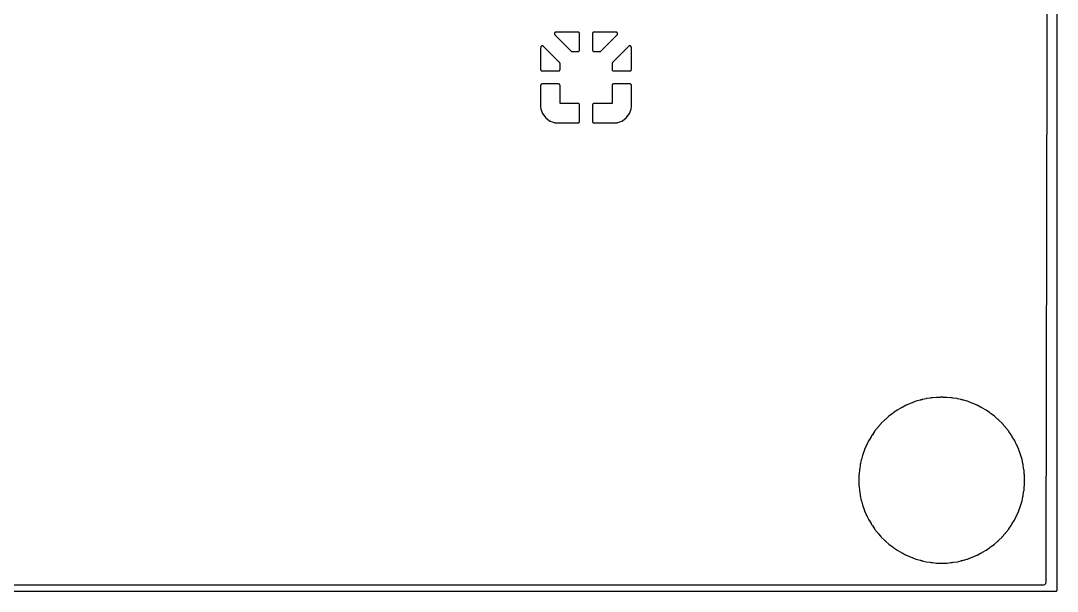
# Model space of a CAD drawing. Header units: metres. Extents: x -562 to 687, y -412 to 337.
# Drawn here: x 368.1 to 687.4, y -411.6 to -236 of the extents above; entities that cross this region are included whole.
import ezdxf

# ---------------------------------------------------------------- set-up
doc = ezdxf.new("R2010")
doc.units = ezdxf.units.M

msp = doc.modelspace()

# ---------------------------------------------------------------- linework, layer by layer
for points in [[(687.36, -411.14), (687.36, 336.06)], [(-560.13, 333.75), (-560.13, -408.85), (-560.06, -409.18), (-559.78, -409.5), (-559.32, -409.64), (683.17, -409.64), (683.51, -409.57), (683.83, -409.29), (683.97, -408.83), (683.98, -402.45), (685.36, 333.76), (685.29, 334.1), (685.01, 334.42), (684.55, 334.56), (-559.34, 334.56), (-559.68, 334.49), (-560, 334.21), (-560.13, 333.75)], [(532.93, -239.49), (532.93, -239.49), (532.92, -239.49), (532.91, -239.49), (532.9, -239.5), (532.88, -239.5), (532.87, -239.5), (532.86, -239.51), (532.85, -239.51), (532.84, -239.51), (532.83, -239.52), (532.81, -239.52), (532.8, -239.53), (532.79, -239.53), (532.78, -239.54), (532.77, -239.54), (532.76, -239.55), (532.75, -239.55), (532.74, -239.56), (532.73, -239.57), (532.72, -239.57), (532.71, -239.58), (532.7, -239.59), (532.69, -239.59), (532.68, -239.6), (532.67, -239.61), (532.66, -239.62), (532.65, -239.63), (532.64, -239.64), (532.63, -239.64), (532.63, -239.65), (532.62, -239.66), (532.61, -239.67), (532.6, -239.68), (532.59, -239.69), (532.59, -239.7), (532.58, -239.71), (532.57, -239.72), (532.57, -239.73), (532.56, -239.74), (532.56, -239.75), (532.55, -239.76), (532.54, -239.78), (532.54, -239.79), (532.53, -239.8), (532.53, -239.81), (532.53, -239.82), (532.52, -239.83), (532.52, -239.84), (532.52, -239.86), (532.51, -239.87), (532.51, -239.88), (532.51, -239.89), (532.5, -239.9), (532.5, -239.92), (532.5, -239.93), (532.5, -239.94), (532.5, -239.95), (532.5, -239.96), (532.5, -239.98), (532.5, -239.99), (532.5, -240), (532.5, -240.01), (532.5, -240.03), (532.5, -240.04), (532.5, -240.05), (532.5, -240.06), (532.51, -240.07), (532.51, -240.09), (532.51, -240.1), (532.51, -240.11), (532.52, -240.12), (532.52, -240.13), (532.52, -240.14), (532.53, -240.16), (532.53, -240.17), (532.54, -240.18), (532.54, -240.19), (532.55, -240.2), (532.55, -240.21), (532.56, -240.22), (532.56, -240.23), (532.57, -240.24), (532.58, -240.25), (532.58, -240.26), (532.59, -240.28), (532.6, -240.28), (532.6, -240.29), (532.61, -240.3), (532.62, -240.31), (532.63, -240.32), (532.64, -240.33), (532.64, -240.34), (537.62, -245.31), (537.63, -245.32), (537.64, -245.33), (537.64, -245.34), (537.65, -245.35), (537.66, -245.35), (537.67, -245.36), (537.68, -245.37), (537.69, -245.38), (537.7, -245.38), (537.71, -245.39), (537.72, -245.4), (537.74, -245.4), (537.75, -245.41), (537.76, -245.41), (537.77, -245.42), (537.78, -245.42), (537.79, -245.43), (537.8, -245.43), (537.81, -245.43), (537.83, -245.44), (537.84, -245.44), (537.85, -245.45), (537.86, -245.45), (537.87, -245.45), (537.89, -245.45), (537.9, -245.45), (537.91, -245.46), (537.92, -245.46), (537.93, -245.46), (537.95, -245.46), (537.96, -245.46), (537.97, -245.46), (539.73, -245.46), (539.74, -245.46), (539.75, -245.46), (539.76, -245.46), (539.78, -245.46), (539.79, -245.46), (539.8, -245.45), (539.81, -245.45), (539.82, -245.45), (539.84, -245.45), (539.85, -245.45), (539.86, -245.44), (539.87, -245.44), (539.88, -245.43), (539.89, -245.43), (539.91, -245.43), (539.92, -245.42), (539.93, -245.42), (539.94, -245.41), (539.95, -245.41), (539.96, -245.4), (539.97, -245.4), (539.98, -245.39), (539.99, -245.38), (540, -245.38), (540.01, -245.37), (540.02, -245.36), (540.03, -245.35), (540.04, -245.35), (540.05, -245.34), (540.06, -245.33), (540.07, -245.32), (540.08, -245.31), (540.09, -245.3), (540.1, -245.3), (540.1, -245.29), (540.11, -245.28), (540.12, -245.27), (540.13, -245.26), (540.13, -245.25), (540.14, -245.24), (540.15, -245.23), (540.15, -245.22), (540.16, -245.21), (540.17, -245.2), (540.17, -245.18), (540.18, -245.17), (540.18, -245.16), (540.19, -245.15), (540.19, -245.14), (540.2, -245.13), (540.2, -245.12), (540.2, -245.11), (540.21, -245.09), (540.21, -245.08), (540.21, -245.07), (540.22, -245.06), (540.22, -245.05), (540.22, -245.03), (540.22, -245.02), (540.22, -245.01), (540.22, -245), (540.23, -244.98), (540.23, -244.97), (540.23, -244.96), (540.23, -239.96), (540.23, -239.95), (540.23, -239.94), (540.22, -239.92), (540.22, -239.91), (540.22, -239.9), (540.22, -239.89), (540.22, -239.87), (540.22, -239.86), (540.21, -239.85), (540.21, -239.84), (540.21, -239.83), (540.2, -239.81), (540.2, -239.8), (540.2, -239.79), (540.19, -239.78), (540.19, -239.77), (540.18, -239.76), (540.18, -239.75), (540.17, -239.74), (540.17, -239.72), (540.16, -239.71), (540.15, -239.7), (540.15, -239.69), (540.14, -239.68), (540.13, -239.67), (540.13, -239.66), (540.12, -239.65), (540.11, -239.64), (540.1, -239.63), (540.1, -239.62), (540.09, -239.62), (540.08, -239.61), (540.07, -239.6), (540.06, -239.59), (540.05, -239.58), (540.04, -239.57), (540.03, -239.57), (540.02, -239.56), (540.01, -239.55), (540, -239.54), (539.99, -239.54), (539.98, -239.53), (539.97, -239.52), (539.96, -239.52), (539.95, -239.51), (539.94, -239.51), (539.93, -239.5), (539.92, -239.5), (539.91, -239.49), (539.89, -239.49), (539.88, -239.49), (539.87, -239.48), (539.86, -239.48), (539.85, -239.47), (539.84, -239.47), (539.82, -239.47), (539.81, -239.47), (539.8, -239.47), (539.79, -239.46), (539.78, -239.46), (539.76, -239.46), (539.75, -239.46), (539.74, -239.46), (539.73, -239.46), (533.25, -239.46), (533.23, -239.46), (533.22, -239.46), (533.21, -239.46), (533.19, -239.46), (532.94, -239.49), (532.93, -239.49)], [(551.82, -240.33), (551.82, -240.33), (551.82, -240.32), (551.83, -240.31), (551.84, -240.3), (551.85, -240.29), (551.86, -240.28), (551.86, -240.28), (551.87, -240.26), (551.88, -240.25), (551.88, -240.24), (551.89, -240.23), (551.9, -240.22), (551.9, -240.21), (551.91, -240.2), (551.91, -240.19), (551.92, -240.18), (551.92, -240.17), (551.92, -240.16), (551.93, -240.14), (551.93, -240.13), (551.94, -240.12), (551.94, -240.11), (551.94, -240.1), (551.94, -240.09), (551.95, -240.07), (551.95, -240.06), (551.95, -240.05), (551.95, -240.04), (551.95, -240.03), (551.95, -240.01), (551.95, -240), (551.95, -239.99), (551.95, -239.98), (551.95, -239.96), (551.95, -239.95), (551.95, -239.94), (551.95, -239.93), (551.95, -239.92), (551.95, -239.9), (551.95, -239.89), (551.94, -239.88), (551.94, -239.87), (551.94, -239.86), (551.93, -239.84), (551.93, -239.83), (551.93, -239.82), (551.92, -239.81), (551.92, -239.8), (551.91, -239.79), (551.91, -239.78), (551.9, -239.76), (551.9, -239.75), (551.89, -239.74), (551.88, -239.73), (551.88, -239.72), (551.87, -239.71), (551.86, -239.7), (551.86, -239.69), (551.85, -239.68), (551.84, -239.67), (551.83, -239.66), (551.83, -239.65), (551.82, -239.64), (551.81, -239.64), (551.8, -239.63), (551.79, -239.62), (551.78, -239.61), (551.77, -239.6), (551.76, -239.59), (551.75, -239.59), (551.75, -239.58), (551.74, -239.57), (551.72, -239.57), (551.71, -239.56), (551.7, -239.55), (551.69, -239.55), (551.68, -239.54), (551.67, -239.54), (551.66, -239.53), (551.65, -239.53), (551.64, -239.52), (551.63, -239.52), (551.62, -239.51), (551.6, -239.51), (551.59, -239.51), (551.58, -239.5), (551.57, -239.5), (551.56, -239.5), (551.54, -239.49), (551.53, -239.49), (551.52, -239.49), (551.51, -239.49), (551.26, -239.46), (551.24, -239.46), (551.23, -239.46), (551.22, -239.46), (551.2, -239.46), (544.73, -239.46), (544.71, -239.46), (544.7, -239.46), (544.69, -239.46), (544.68, -239.46), (544.66, -239.46), (544.65, -239.47), (544.64, -239.47), (544.63, -239.47), (544.62, -239.47), (544.6, -239.47), (544.59, -239.48), (544.58, -239.48), (544.57, -239.49), (544.56, -239.49), (544.55, -239.49), (544.53, -239.5), (544.52, -239.5), (544.51, -239.51), (544.5, -239.51), (544.49, -239.52), (544.48, -239.52), (544.47, -239.53), (544.46, -239.54), (544.45, -239.54), (544.44, -239.55), (544.43, -239.56), (544.42, -239.57), (544.41, -239.57), (544.4, -239.58), (544.39, -239.59), (544.38, -239.6), (544.37, -239.61), (544.36, -239.62), (544.36, -239.62), (544.35, -239.63), (544.34, -239.64), (544.33, -239.65), (544.32, -239.66), (544.32, -239.67), (544.31, -239.68), (544.3, -239.69), (544.3, -239.7), (544.29, -239.71), (544.29, -239.72), (544.28, -239.74), (544.27, -239.75), (544.27, -239.76), (544.26, -239.77), (544.26, -239.78), (544.26, -239.79), (544.25, -239.8), (544.25, -239.81), (544.24, -239.83), (544.24, -239.84), (544.24, -239.85), (544.24, -239.86), (544.23, -239.87), (544.23, -239.89), (544.23, -239.9), (544.23, -239.91), (544.23, -239.92), (544.23, -239.94), (544.23, -239.95), (544.23, -239.96), (544.23, -244.96), (544.23, -244.97), (544.23, -244.98), (544.23, -245), (544.23, -245.01), (544.23, -245.02), (544.23, -245.03), (544.23, -245.05), (544.24, -245.06), (544.24, -245.07), (544.24, -245.08), (544.24, -245.09), (544.25, -245.11), (544.25, -245.12), (544.26, -245.13), (544.26, -245.14), (544.26, -245.15), (544.27, -245.16), (544.27, -245.17), (544.28, -245.18), (544.29, -245.2), (544.29, -245.21), (544.3, -245.22), (544.3, -245.23), (544.31, -245.24), (544.32, -245.25), (544.32, -245.26), (544.33, -245.27), (544.34, -245.28), (544.35, -245.29), (544.36, -245.3), (544.36, -245.3), (544.37, -245.31), (544.38, -245.32), (544.39, -245.33), (544.4, -245.34), (544.41, -245.35), (544.42, -245.35), (544.43, -245.36), (544.44, -245.37), (544.45, -245.38), (544.46, -245.38), (544.47, -245.39), (544.48, -245.4), (544.49, -245.4), (544.5, -245.41), (544.51, -245.41), (544.52, -245.42), (544.53, -245.42), (544.55, -245.43), (544.56, -245.43), (544.57, -245.43), (544.58, -245.44), (544.59, -245.44), (544.6, -245.45), (544.62, -245.45), (544.63, -245.45), (544.64, -245.45), (544.65, -245.45), (544.66, -245.46), (544.68, -245.46), (544.69, -245.46), (544.7, -245.46), (544.71, -245.46), (544.73, -245.46), (546.48, -245.46), (546.49, -245.46), (546.51, -245.46), (546.52, -245.46), (546.53, -245.46), (546.54, -245.46), (546.55, -245.45), (546.57, -245.45), (546.58, -245.45), (546.59, -245.45), (546.6, -245.45), (546.61, -245.44), (546.63, -245.44), (546.64, -245.43), (546.65, -245.43), (546.66, -245.43), (546.67, -245.42), (546.68, -245.42), (546.7, -245.41), (546.71, -245.41), (546.72, -245.4), (546.73, -245.4), (546.74, -245.39), (546.75, -245.38), (546.76, -245.38), (546.77, -245.37), (546.78, -245.36), (546.79, -245.35), (546.8, -245.35), (546.81, -245.34), (546.82, -245.33), (546.83, -245.32), (546.83, -245.31), (551.81, -240.34), (551.82, -240.33)], [(533.74, -251.46), (533.74, -251.46), (533.75, -251.46), (533.76, -251.46), (533.78, -251.46), (533.79, -251.46), (533.8, -251.45), (533.81, -251.45), (533.82, -251.45), (533.84, -251.45), (533.85, -251.45), (533.86, -251.44), (533.87, -251.44), (533.88, -251.43), (533.89, -251.43), (533.91, -251.43), (533.92, -251.42), (533.93, -251.42), (533.94, -251.41), (533.95, -251.41), (533.96, -251.4), (533.97, -251.4), (533.98, -251.39), (533.99, -251.38), (534, -251.38), (534.01, -251.37), (534.02, -251.36), (534.03, -251.35), (534.04, -251.35), (534.05, -251.34), (534.06, -251.33), (534.07, -251.32), (534.08, -251.31), (534.09, -251.3), (534.1, -251.3), (534.1, -251.29), (534.11, -251.28), (534.12, -251.27), (534.13, -251.26), (534.13, -251.25), (534.14, -251.24), (534.15, -251.23), (534.15, -251.22), (534.16, -251.21), (534.17, -251.2), (534.17, -251.18), (534.18, -251.17), (534.18, -251.16), (534.19, -251.15), (534.19, -251.14), (534.2, -251.13), (534.2, -251.12), (534.2, -251.11), (534.21, -251.09), (534.21, -251.08), (534.21, -251.07), (534.22, -251.06), (534.22, -251.05), (534.22, -251.03), (534.22, -251.02), (534.22, -251.01), (534.22, -251), (534.23, -250.98), (534.23, -250.97), (534.23, -250.96), (534.23, -249.2), (534.23, -249.19), (534.23, -249.18), (534.22, -249.17), (534.22, -249.16), (534.22, -249.14), (534.22, -249.13), (534.22, -249.12), (534.22, -249.11), (534.21, -249.1), (534.21, -249.08), (534.21, -249.07), (534.2, -249.06), (534.2, -249.05), (534.2, -249.04), (534.19, -249.02), (534.19, -249.01), (534.18, -249), (534.18, -248.99), (534.17, -248.98), (534.17, -248.97), (534.16, -248.96), (534.15, -248.95), (534.15, -248.94), (534.14, -248.93), (534.13, -248.92), (534.13, -248.91), (534.12, -248.9), (534.11, -248.89), (534.1, -248.88), (534.1, -248.87), (534.09, -248.86), (534.08, -248.85), (529.11, -243.88), (529.1, -243.87), (529.09, -243.86), (529.08, -243.85), (529.07, -243.85), (529.06, -243.84), (529.05, -243.83), (529.04, -243.82), (529.03, -243.82), (529.02, -243.81), (529.01, -243.8), (529, -243.8), (528.99, -243.79), (528.98, -243.79), (528.97, -243.78), (528.96, -243.77), (528.94, -243.77), (528.93, -243.77), (528.92, -243.76), (528.91, -243.76), (528.9, -243.75), (528.89, -243.75), (528.88, -243.75), (528.86, -243.74), (528.85, -243.74), (528.84, -243.74), (528.83, -243.74), (528.82, -243.74), (528.8, -243.73), (528.79, -243.73), (528.78, -243.73), (528.77, -243.73), (528.75, -243.73), (528.74, -243.73), (528.73, -243.73), (528.72, -243.73), (528.71, -243.73), (528.69, -243.74), (528.68, -243.74), (528.67, -243.74), (528.66, -243.74), (528.65, -243.74), (528.63, -243.75), (528.62, -243.75), (528.61, -243.75), (528.6, -243.76), (528.59, -243.76), (528.58, -243.76), (528.56, -243.77), (528.55, -243.77), (528.54, -243.78), (528.53, -243.78), (528.52, -243.79), (528.51, -243.8), (528.5, -243.8), (528.49, -243.81), (528.48, -243.81), (528.47, -243.82), (528.46, -243.83), (528.45, -243.84), (528.44, -243.84), (528.43, -243.85), (528.42, -243.86), (528.41, -243.87), (528.4, -243.88), (528.39, -243.88), (528.38, -243.89), (528.38, -243.9), (528.37, -243.91), (528.36, -243.92), (528.35, -243.93), (528.35, -243.94), (528.34, -243.95), (528.33, -243.96), (528.33, -243.97), (528.32, -243.98), (528.31, -243.99), (528.31, -244), (528.3, -244.01), (528.3, -244.03), (528.29, -244.04), (528.29, -244.05), (528.28, -244.06), (528.28, -244.07), (528.28, -244.08), (528.27, -244.09), (528.27, -244.11), (528.27, -244.12), (528.26, -244.13), (528.26, -244.14), (528.26, -244.15), (528.26, -244.17), (528.26, -244.18), (528.23, -244.43), (528.23, -244.44), (528.23, -244.45), (528.23, -244.47), (528.23, -244.48), (528.23, -250.96), (528.23, -250.97), (528.23, -250.98), (528.23, -251), (528.23, -251.01), (528.23, -251.02), (528.23, -251.03), (528.23, -251.05), (528.24, -251.06), (528.24, -251.07), (528.24, -251.08), (528.24, -251.09), (528.25, -251.11), (528.25, -251.12), (528.26, -251.13), (528.26, -251.14), (528.26, -251.15), (528.27, -251.16), (528.27, -251.17), (528.28, -251.18), (528.29, -251.2), (528.29, -251.21), (528.3, -251.22), (528.3, -251.23), (528.31, -251.24), (528.32, -251.25), (528.32, -251.26), (528.33, -251.27), (528.34, -251.28), (528.35, -251.29), (528.36, -251.3), (528.36, -251.3), (528.37, -251.31), (528.38, -251.32), (528.39, -251.33), (528.4, -251.34), (528.41, -251.35), (528.42, -251.35), (528.43, -251.36), (528.44, -251.37), (528.45, -251.38), (528.46, -251.38), (528.47, -251.39), (528.48, -251.4), (528.49, -251.4), (528.5, -251.41), (528.51, -251.41), (528.52, -251.42), (528.53, -251.42), (528.55, -251.43), (528.56, -251.43), (528.57, -251.43), (528.58, -251.44), (528.59, -251.44), (528.6, -251.45), (528.62, -251.45), (528.63, -251.45), (528.64, -251.45), (528.65, -251.45), (528.66, -251.46), (528.68, -251.46), (528.69, -251.46), (528.7, -251.46), (528.71, -251.46), (528.73, -251.46), (533.73, -251.46), (533.74, -251.46)], [(550.36, -248.86), (550.36, -248.86), (550.36, -248.87), (550.35, -248.88), (550.34, -248.89), (550.33, -248.9), (550.32, -248.91), (550.32, -248.92), (550.31, -248.93), (550.3, -248.94), (550.3, -248.95), (550.29, -248.96), (550.29, -248.97), (550.28, -248.98), (550.27, -248.99), (550.27, -249), (550.26, -249.01), (550.26, -249.02), (550.26, -249.04), (550.25, -249.05), (550.25, -249.06), (550.24, -249.07), (550.24, -249.08), (550.24, -249.1), (550.24, -249.11), (550.23, -249.12), (550.23, -249.13), (550.23, -249.14), (550.23, -249.16), (550.23, -249.17), (550.23, -249.18), (550.23, -249.19), (550.23, -249.2), (550.23, -250.96), (550.23, -250.97), (550.23, -250.98), (550.23, -251), (550.23, -251.01), (550.23, -251.02), (550.23, -251.03), (550.23, -251.05), (550.24, -251.06), (550.24, -251.07), (550.24, -251.08), (550.24, -251.09), (550.25, -251.11), (550.25, -251.12), (550.26, -251.13), (550.26, -251.14), (550.26, -251.15), (550.27, -251.16), (550.27, -251.17), (550.28, -251.18), (550.29, -251.2), (550.29, -251.21), (550.3, -251.22), (550.3, -251.23), (550.31, -251.24), (550.32, -251.25), (550.32, -251.26), (550.33, -251.27), (550.34, -251.28), (550.35, -251.29), (550.36, -251.3), (550.36, -251.3), (550.37, -251.31), (550.38, -251.32), (550.39, -251.33), (550.4, -251.34), (550.41, -251.35), (550.42, -251.35), (550.43, -251.36), (550.44, -251.37), (550.45, -251.38), (550.46, -251.38), (550.47, -251.39), (550.48, -251.4), (550.49, -251.4), (550.5, -251.41), (550.51, -251.41), (550.52, -251.42), (550.53, -251.42), (550.55, -251.43), (550.56, -251.43), (550.57, -251.43), (550.58, -251.44), (550.59, -251.44), (550.6, -251.45), (550.62, -251.45), (550.63, -251.45), (550.64, -251.45), (550.65, -251.45), (550.66, -251.46), (550.68, -251.46), (550.69, -251.46), (550.7, -251.46), (550.71, -251.46), (550.73, -251.46), (555.73, -251.46), (555.74, -251.46), (555.75, -251.46), (555.76, -251.46), (555.78, -251.46), (555.79, -251.46), (555.8, -251.45), (555.81, -251.45), (555.82, -251.45), (555.84, -251.45), (555.85, -251.45), (555.86, -251.44), (555.87, -251.44), (555.88, -251.43), (555.89, -251.43), (555.91, -251.43), (555.92, -251.42), (555.93, -251.42), (555.94, -251.41), (555.95, -251.41), (555.96, -251.4), (555.97, -251.4), (555.98, -251.39), (555.99, -251.38), (556, -251.38), (556.01, -251.37), (556.02, -251.36), (556.03, -251.35), (556.04, -251.35), (556.05, -251.34), (556.06, -251.33), (556.07, -251.32), (556.08, -251.31), (556.09, -251.3), (556.1, -251.3), (556.1, -251.29), (556.11, -251.28), (556.12, -251.27), (556.13, -251.26), (556.13, -251.25), (556.14, -251.24), (556.15, -251.23), (556.15, -251.22), (556.16, -251.21), (556.17, -251.2), (556.17, -251.18), (556.18, -251.17), (556.18, -251.16), (556.19, -251.15), (556.19, -251.14), (556.2, -251.13), (556.2, -251.12), (556.2, -251.11), (556.21, -251.09), (556.21, -251.08), (556.21, -251.07), (556.22, -251.06), (556.22, -251.05), (556.22, -251.03), (556.22, -251.02), (556.22, -251.01), (556.22, -251), (556.23, -250.98), (556.23, -250.97), (556.23, -250.96), (556.23, -244.48), (556.23, -244.47), (556.23, -244.47), (556.23, -244.46), (556.23, -244.45), (556.23, -244.45), (556.22, -244.45), (556.22, -244.44), (556.22, -244.43), (556.22, -244.43), (556.2, -244.18), (556.19, -244.17), (556.19, -244.15), (556.19, -244.14), (556.19, -244.13), (556.19, -244.12), (556.18, -244.11), (556.18, -244.09), (556.18, -244.08), (556.17, -244.07), (556.17, -244.06), (556.16, -244.05), (556.16, -244.04), (556.15, -244.03), (556.15, -244.01), (556.14, -244), (556.14, -243.99), (556.13, -243.98), (556.13, -243.97), (556.12, -243.96), (556.11, -243.95), (556.11, -243.94), (556.1, -243.93), (556.09, -243.92), (556.08, -243.91), (556.08, -243.9), (556.07, -243.89), (556.06, -243.88), (556.05, -243.88), (556.04, -243.87), (556.03, -243.86), (556.02, -243.85), (556.01, -243.84), (556, -243.84), (555.99, -243.83), (555.98, -243.82), (555.97, -243.81), (555.96, -243.81), (555.95, -243.8), (555.94, -243.8), (555.93, -243.79), (555.92, -243.78), (555.91, -243.78), (555.9, -243.77), (555.89, -243.77), (555.88, -243.76), (555.87, -243.76), (555.85, -243.76), (555.84, -243.75), (555.83, -243.75), (555.82, -243.75), (555.81, -243.74), (555.79, -243.74), (555.78, -243.74), (555.77, -243.74), (555.76, -243.74), (555.75, -243.73), (555.73, -243.73), (555.72, -243.73), (555.71, -243.73), (555.7, -243.73), (555.69, -243.73), (555.67, -243.73), (555.66, -243.73), (555.65, -243.73), (555.64, -243.74), (555.62, -243.74), (555.61, -243.74), (555.6, -243.74), (555.59, -243.74), (555.58, -243.75), (555.56, -243.75), (555.55, -243.75), (555.54, -243.76), (555.53, -243.76), (555.52, -243.77), (555.51, -243.77), (555.5, -243.77), (555.48, -243.78), (555.47, -243.79), (555.46, -243.79), (555.45, -243.8), (555.44, -243.8), (555.43, -243.81), (555.42, -243.82), (555.41, -243.82), (555.4, -243.83), (555.39, -243.84), (555.38, -243.85), (555.37, -243.85), (555.36, -243.86), (555.35, -243.87), (555.35, -243.88), (550.37, -248.85), (550.36, -248.86)], [(534.23, -255.95), (534.23, -255.95), (534.23, -255.94), (534.22, -255.92), (534.22, -255.91), (534.22, -255.9), (534.22, -255.89), (534.22, -255.87), (534.22, -255.86), (534.21, -255.85), (534.21, -255.84), (534.21, -255.83), (534.2, -255.81), (534.2, -255.8), (534.2, -255.79), (534.19, -255.78), (534.19, -255.77), (534.18, -255.76), (534.18, -255.75), (534.17, -255.74), (534.17, -255.72), (534.16, -255.71), (534.15, -255.7), (534.15, -255.69), (534.14, -255.68), (534.13, -255.67), (534.13, -255.66), (534.12, -255.65), (534.11, -255.64), (534.1, -255.63), (534.1, -255.62), (534.09, -255.62), (534.08, -255.61), (534.07, -255.6), (534.06, -255.59), (534.05, -255.58), (534.04, -255.57), (534.03, -255.57), (534.02, -255.56), (534.01, -255.55), (534, -255.54), (533.99, -255.54), (533.98, -255.53), (533.97, -255.52), (533.96, -255.52), (533.95, -255.51), (533.94, -255.51), (533.93, -255.5), (533.92, -255.5), (533.91, -255.49), (533.89, -255.49), (533.88, -255.49), (533.87, -255.48), (533.86, -255.48), (533.85, -255.47), (533.84, -255.47), (533.82, -255.47), (533.81, -255.47), (533.8, -255.47), (533.79, -255.46), (533.78, -255.46), (533.76, -255.46), (533.75, -255.46), (533.74, -255.46), (533.73, -255.46), (528.73, -255.46), (528.71, -255.46), (528.7, -255.46), (528.69, -255.46), (528.68, -255.46), (528.66, -255.46), (528.65, -255.47), (528.64, -255.47), (528.63, -255.47), (528.62, -255.47), (528.6, -255.47), (528.59, -255.48), (528.58, -255.48), (528.57, -255.49), (528.56, -255.49), (528.55, -255.49), (528.53, -255.5), (528.52, -255.5), (528.51, -255.51), (528.5, -255.51), (528.49, -255.52), (528.48, -255.52), (528.47, -255.53), (528.46, -255.54), (528.45, -255.54), (528.44, -255.55), (528.43, -255.56), (528.42, -255.57), (528.41, -255.57), (528.4, -255.58), (528.39, -255.59), (528.38, -255.6), (528.37, -255.61), (528.36, -255.62), (528.36, -255.62), (528.35, -255.63), (528.34, -255.64), (528.33, -255.65), (528.32, -255.66), (528.32, -255.67), (528.31, -255.68), (528.3, -255.69), (528.3, -255.7), (528.29, -255.71), (528.29, -255.72), (528.28, -255.74), (528.27, -255.75), (528.27, -255.76), (528.26, -255.77), (528.26, -255.78), (528.26, -255.79), (528.25, -255.8), (528.25, -255.81), (528.24, -255.83), (528.24, -255.84), (528.24, -255.85), (528.24, -255.86), (528.23, -255.87), (528.23, -255.89), (528.23, -255.9), (528.23, -255.91), (528.23, -255.92), (528.23, -255.94), (528.23, -255.95), (528.23, -255.96), (528.23, -262.44), (528.23, -262.45), (528.23, -262.47), (528.23, -262.48), (528.23, -262.49), (528.29, -263.09), (528.29, -263.1), (528.3, -263.11), (528.3, -263.12), (528.3, -263.13), (528.3, -263.14), (528.3, -263.15), (528.31, -263.16), (528.31, -263.17), (528.31, -263.17), (528.31, -263.18), (528.32, -263.19), (528.32, -263.2), (528.32, -263.21), (528.82, -264.56), (528.83, -264.57), (528.83, -264.57), (528.84, -264.58), (528.84, -264.59), (528.84, -264.6), (528.85, -264.61), (528.85, -264.62), (528.86, -264.63), (528.86, -264.63), (528.87, -264.64), (528.87, -264.66), (528.88, -264.67), (528.89, -264.68), (529.75, -265.83), (529.76, -265.85), (529.78, -265.86), (529.79, -265.87), (529.8, -265.89), (529.8, -265.89), (529.81, -265.9), (529.83, -265.91), (529.84, -265.92), (529.85, -265.93), (531.01, -266.79), (531.02, -266.8), (531.03, -266.81), (531.04, -266.82), (531.06, -266.83), (531.06, -266.83), (531.07, -266.83), (531.07, -266.84), (531.08, -266.84), (531.09, -266.85), (531.1, -266.85), (531.11, -266.85), (531.12, -266.86), (531.13, -266.86), (532.48, -267.36), (532.49, -267.37), (532.5, -267.37), (532.51, -267.37), (532.51, -267.38), (532.51, -267.38), (532.53, -267.38), (532.54, -267.38), (532.55, -267.38), (532.56, -267.39), (532.57, -267.39), (532.58, -267.39), (532.59, -267.39), (532.6, -267.39), (533.19, -267.46), (533.2, -267.46), (533.21, -267.46), (533.21, -267.46), (533.22, -267.46), (533.22, -267.46), (533.23, -267.46), (533.23, -267.46), (533.24, -267.46), (533.25, -267.46), (539.73, -267.46), (539.74, -267.46), (539.75, -267.46), (539.76, -267.46), (539.78, -267.46), (539.79, -267.46), (539.8, -267.45), (539.81, -267.45), (539.82, -267.45), (539.84, -267.45), (539.85, -267.45), (539.86, -267.44), (539.87, -267.44), (539.88, -267.43), (539.89, -267.43), (539.91, -267.43), (539.92, -267.42), (539.93, -267.42), (539.94, -267.41), (539.95, -267.41), (539.96, -267.4), (539.97, -267.4), (539.98, -267.39), (539.99, -267.38), (540, -267.38), (540.01, -267.37), (540.02, -267.36), (540.03, -267.35), (540.04, -267.35), (540.05, -267.34), (540.06, -267.33), (540.07, -267.32), (540.08, -267.31), (540.09, -267.3), (540.1, -267.3), (540.1, -267.29), (540.11, -267.28), (540.12, -267.27), (540.13, -267.26), (540.13, -267.25), (540.14, -267.24), (540.15, -267.23), (540.15, -267.22), (540.16, -267.21), (540.17, -267.2), (540.17, -267.18), (540.18, -267.17), (540.18, -267.16), (540.19, -267.15), (540.19, -267.14), (540.2, -267.13), (540.2, -267.12), (540.2, -267.11), (540.21, -267.09), (540.21, -267.08), (540.21, -267.07), (540.22, -267.06), (540.22, -267.05), (540.22, -267.03), (540.22, -267.02), (540.22, -267.01), (540.22, -267), (540.23, -266.98), (540.23, -266.97), (540.23, -266.96), (540.23, -261.96), (540.23, -261.95), (540.23, -261.94), (540.22, -261.92), (540.22, -261.91), (540.22, -261.9), (540.22, -261.89), (540.22, -261.87), (540.22, -261.86), (540.21, -261.85), (540.21, -261.84), (540.21, -261.83), (540.2, -261.81), (540.2, -261.8), (540.2, -261.79), (540.19, -261.78), (540.19, -261.77), (540.18, -261.76), (540.18, -261.75), (540.17, -261.74), (540.17, -261.72), (540.16, -261.71), (540.15, -261.7), (540.15, -261.69), (540.14, -261.68), (540.13, -261.67), (540.13, -261.66), (540.12, -261.65), (540.11, -261.64), (540.1, -261.63), (540.1, -261.62), (540.09, -261.62), (540.08, -261.61), (540.07, -261.6), (540.06, -261.59), (540.05, -261.58), (540.04, -261.57), (540.03, -261.57), (540.02, -261.56), (540.01, -261.55), (540, -261.54), (539.99, -261.54), (539.98, -261.53), (539.97, -261.52), (539.96, -261.52), (539.95, -261.51), (539.94, -261.51), (539.93, -261.5), (539.92, -261.5), (539.91, -261.49), (539.89, -261.49), (539.88, -261.49), (539.87, -261.48), (539.86, -261.48), (539.85, -261.47), (539.84, -261.47), (539.82, -261.47), (539.81, -261.47), (539.8, -261.47), (539.79, -261.46), (539.78, -261.46), (539.76, -261.46), (539.75, -261.46), (539.74, -261.46), (539.73, -261.46), (534.23, -261.46), (534.23, -255.96), (534.23, -255.95)], [(544.71, -261.46), (544.71, -261.46), (544.7, -261.46), (544.69, -261.46), (544.68, -261.46), (544.66, -261.46), (544.65, -261.47), (544.64, -261.47), (544.63, -261.47), (544.62, -261.47), (544.6, -261.47), (544.59, -261.48), (544.58, -261.48), (544.57, -261.49), (544.56, -261.49), (544.55, -261.49), (544.53, -261.5), (544.52, -261.5), (544.51, -261.51), (544.5, -261.51), (544.49, -261.52), (544.48, -261.52), (544.47, -261.53), (544.46, -261.54), (544.45, -261.54), (544.44, -261.55), (544.43, -261.56), (544.42, -261.57), (544.41, -261.57), (544.4, -261.58), (544.39, -261.59), (544.38, -261.6), (544.37, -261.61), (544.36, -261.62), (544.36, -261.62), (544.35, -261.63), (544.34, -261.64), (544.33, -261.65), (544.32, -261.66), (544.32, -261.67), (544.31, -261.68), (544.3, -261.69), (544.3, -261.7), (544.29, -261.71), (544.29, -261.72), (544.28, -261.74), (544.27, -261.75), (544.27, -261.76), (544.26, -261.77), (544.26, -261.78), (544.26, -261.79), (544.25, -261.8), (544.25, -261.81), (544.24, -261.83), (544.24, -261.84), (544.24, -261.85), (544.24, -261.86), (544.23, -261.87), (544.23, -261.89), (544.23, -261.9), (544.23, -261.91), (544.23, -261.92), (544.23, -261.94), (544.23, -261.95), (544.23, -261.96), (544.23, -266.96), (544.23, -266.97), (544.23, -266.98), (544.23, -267), (544.23, -267.01), (544.23, -267.02), (544.23, -267.03), (544.23, -267.05), (544.24, -267.06), (544.24, -267.07), (544.24, -267.08), (544.24, -267.09), (544.25, -267.11), (544.25, -267.12), (544.26, -267.13), (544.26, -267.14), (544.26, -267.15), (544.27, -267.16), (544.27, -267.17), (544.28, -267.18), (544.29, -267.2), (544.29, -267.21), (544.3, -267.22), (544.3, -267.23), (544.31, -267.24), (544.32, -267.25), (544.32, -267.26), (544.33, -267.27), (544.34, -267.28), (544.35, -267.29), (544.36, -267.3), (544.36, -267.3), (544.37, -267.31), (544.38, -267.32), (544.39, -267.33), (544.4, -267.34), (544.41, -267.35), (544.42, -267.35), (544.43, -267.36), (544.44, -267.37), (544.45, -267.38), (544.46, -267.38), (544.47, -267.39), (544.48, -267.4), (544.49, -267.4), (544.5, -267.41), (544.51, -267.41), (544.52, -267.42), (544.53, -267.42), (544.55, -267.43), (544.56, -267.43), (544.57, -267.43), (544.58, -267.44), (544.59, -267.44), (544.6, -267.45), (544.62, -267.45), (544.63, -267.45), (544.64, -267.45), (544.65, -267.45), (544.66, -267.46), (544.68, -267.46), (544.69, -267.46), (544.7, -267.46), (544.71, -267.46), (544.73, -267.46), (551.2, -267.46), (551.21, -267.46), (551.22, -267.46), (551.23, -267.46), (551.24, -267.46), (551.24, -267.46), (551.24, -267.46), (551.25, -267.46), (551.25, -267.46), (551.26, -267.46), (551.85, -267.39), (551.86, -267.39), (551.87, -267.39), (551.89, -267.39), (551.9, -267.39), (551.91, -267.38), (551.92, -267.38), (551.93, -267.38), (551.94, -267.38), (551.94, -267.38), (551.95, -267.37), (551.96, -267.37), (551.97, -267.37), (551.97, -267.36), (553.32, -266.86), (553.33, -266.86), (553.34, -266.85), (553.35, -266.85), (553.36, -266.85), (553.37, -266.84), (553.38, -266.84), (553.39, -266.83), (553.39, -266.83), (553.39, -266.83), (553.41, -266.82), (553.42, -266.81), (553.43, -266.8), (553.45, -266.79), (554.6, -265.93), (554.61, -265.92), (554.63, -265.91), (554.64, -265.9), (554.65, -265.89), (554.65, -265.89), (554.66, -265.87), (554.68, -265.86), (554.69, -265.85), (554.7, -265.83), (555.56, -264.68), (555.57, -264.67), (555.58, -264.66), (555.59, -264.64), (555.59, -264.63), (555.59, -264.63), (555.6, -264.62), (555.6, -264.61), (555.61, -264.6), (555.61, -264.59), (555.62, -264.58), (555.62, -264.57), (555.62, -264.57), (555.63, -264.56), (556.13, -263.21), (556.13, -263.2), (556.14, -263.19), (556.14, -263.18), (556.14, -263.17), (556.14, -263.17), (556.15, -263.16), (556.15, -263.15), (556.15, -263.14), (556.15, -263.13), (556.15, -263.12), (556.16, -263.11), (556.16, -263.1), (556.16, -263.09), (556.22, -262.49), (556.22, -262.49), (556.22, -262.48), (556.22, -262.47), (556.23, -262.47), (556.23, -262.47), (556.23, -262.46), (556.23, -262.45), (556.23, -262.45), (556.23, -262.44), (556.23, -255.96), (556.23, -255.95), (556.23, -255.94), (556.22, -255.92), (556.22, -255.91), (556.22, -255.9), (556.22, -255.89), (556.22, -255.87), (556.22, -255.86), (556.21, -255.85), (556.21, -255.84), (556.21, -255.83), (556.2, -255.81), (556.2, -255.8), (556.2, -255.79), (556.19, -255.78), (556.19, -255.77), (556.18, -255.76), (556.18, -255.75), (556.17, -255.74), (556.17, -255.72), (556.16, -255.71), (556.15, -255.7), (556.15, -255.69), (556.14, -255.68), (556.13, -255.67), (556.13, -255.66), (556.12, -255.65), (556.11, -255.64), (556.1, -255.63), (556.1, -255.62), (556.09, -255.62), (556.08, -255.61), (556.07, -255.6), (556.06, -255.59), (556.05, -255.58), (556.04, -255.57), (556.03, -255.57), (556.02, -255.56), (556.01, -255.55), (556, -255.54), (555.99, -255.54), (555.98, -255.53), (555.97, -255.52), (555.96, -255.52), (555.95, -255.51), (555.94, -255.51), (555.93, -255.5), (555.92, -255.5), (555.91, -255.49), (555.89, -255.49), (555.88, -255.49), (555.87, -255.48), (555.86, -255.48), (555.85, -255.47), (555.84, -255.47), (555.82, -255.47), (555.81, -255.47), (555.8, -255.47), (555.79, -255.46), (555.78, -255.46), (555.76, -255.46), (555.75, -255.46), (555.74, -255.46), (555.73, -255.46), (550.73, -255.46), (550.71, -255.46), (550.7, -255.46), (550.69, -255.46), (550.68, -255.46), (550.66, -255.46), (550.65, -255.47), (550.64, -255.47), (550.63, -255.47), (550.62, -255.47), (550.6, -255.47), (550.59, -255.48), (550.58, -255.48), (550.57, -255.49), (550.56, -255.49), (550.55, -255.49), (550.53, -255.5), (550.52, -255.5), (550.51, -255.51), (550.5, -255.51), (550.49, -255.52), (550.48, -255.52), (550.47, -255.53), (550.46, -255.54), (550.45, -255.54), (550.44, -255.55), (550.43, -255.56), (550.42, -255.57), (550.41, -255.57), (550.4, -255.58), (550.39, -255.59), (550.38, -255.6), (550.37, -255.61), (550.36, -255.62), (550.36, -255.62), (550.35, -255.63), (550.34, -255.64), (550.33, -255.65), (550.32, -255.66), (550.32, -255.67), (550.31, -255.68), (550.3, -255.69), (550.3, -255.7), (550.29, -255.71), (550.29, -255.72), (550.28, -255.74), (550.27, -255.75), (550.27, -255.76), (550.26, -255.77), (550.26, -255.78), (550.26, -255.79), (550.25, -255.8), (550.25, -255.81), (550.24, -255.83), (550.24, -255.84), (550.24, -255.85), (550.24, -255.86), (550.23, -255.87), (550.23, -255.89), (550.23, -255.9), (550.23, -255.91), (550.23, -255.92), (550.23, -255.94), (550.23, -255.95), (550.23, -255.96), (550.23, -261.46), (544.73, -261.46), (544.71, -261.46)], [(626.21, -377.42), (626.21, -377.42), (626.21, -377.44), (626.21, -377.46), (626.21, -377.47), (626.29, -378.7), (626.29, -378.72), (626.29, -379.01), (626.29, -379.02), (626.29, -379.03), (626.29, -379.03), (626.29, -379.04), (626.29, -379.04), (626.29, -379.05), (626.29, -379.06), (626.29, -379.07), (626.29, -379.07), (626.33, -379.36), (626.33, -379.38), (626.41, -380.61), (626.41, -380.62), (626.41, -380.63), (626.41, -380.64), (626.41, -380.65), (626.41, -380.65), (626.41, -380.66), (626.42, -380.66), (626.42, -380.67), (626.42, -380.67), (626.65, -381.88), (626.65, -381.91), (626.69, -382.19), (626.69, -382.2), (626.69, -382.22), (626.7, -382.23), (626.7, -382.24), (626.7, -382.24), (626.7, -382.25), (626.7, -382.25), (626.7, -382.25), (626.7, -382.25), (626.77, -382.53), (626.78, -382.55), (627.01, -383.76), (627.01, -383.78), (627.01, -383.8), (627.02, -383.81), (627.02, -383.83), (627.4, -385), (627.41, -385.02), (627.48, -385.3), (627.49, -385.31), (627.49, -385.32), (627.49, -385.34), (627.5, -385.35), (627.5, -385.35), (627.5, -385.35), (627.5, -385.35), (627.5, -385.36), (627.5, -385.36), (627.61, -385.62), (627.61, -385.65), (628, -386.82), (628, -386.83), (628, -386.83), (628, -386.84), (628.01, -386.85), (628.01, -386.85), (628.01, -386.86), (628.01, -386.86), (628.02, -386.87), (628.02, -386.88), (628.54, -387.99), (628.55, -388.01), (628.66, -388.28), (628.66, -388.29), (628.67, -388.31), (628.68, -388.32), (628.68, -388.34), (628.82, -388.59), (628.83, -388.61), (629.21, -389.41), (629.36, -389.72), (629.37, -389.74), (629.37, -389.75), (629.38, -389.76), (629.39, -389.78), (630.05, -390.82), (630.06, -390.84), (630.2, -391.09), (630.2, -391.1), (630.21, -391.11), (630.21, -391.11), (630.21, -391.11), (630.22, -391.13), (630.23, -391.13), (630.23, -391.14), (630.4, -391.37), (630.41, -391.39), (631.07, -392.43), (631.08, -392.44), (631.08, -392.44), (631.08, -392.44), (631.08, -392.44), (631.08, -392.44), (631.09, -392.45), (631.1, -392.47), (631.1, -392.48), (631.11, -392.49), (631.9, -393.43), (631.91, -393.45), (632.08, -393.68), (632.08, -393.69), (632.09, -393.7), (632.09, -393.7), (632.1, -393.71), (632.1, -393.71), (632.1, -393.71), (632.11, -393.72), (632.11, -393.73), (632.12, -393.73), (632.22, -393.84), (632.32, -393.94), (632.33, -393.96), (632.96, -394.72), (633.12, -394.91), (633.13, -394.92), (633.14, -394.93), (633.15, -394.94), (633.16, -394.96), (634.06, -395.8), (634.07, -395.82), (634.27, -396.02), (634.27, -396.03), (634.28, -396.03), (634.28, -396.03), (634.28, -396.04), (634.28, -396.04), (634.29, -396.04), (634.3, -396.05), (634.31, -396.06), (634.32, -396.07), (634.54, -396.25), (634.55, -396.27), (635.45, -397.11), (635.47, -397.12), (635.48, -397.13), (635.49, -397.14), (635.5, -397.15), (636.5, -397.87), (636.52, -397.89), (636.74, -398.07), (636.74, -398.07), (636.74, -398.08), (636.75, -398.08), (636.75, -398.08), (636.75, -398.08), (636.76, -398.09), (636.77, -398.09), (636.78, -398.1), (636.79, -398.11), (637.03, -398.26), (637.05, -398.27), (637.94, -398.92), (638.05, -399), (638.06, -399.01), (638.07, -399.02), (638.09, -399.02), (638.1, -399.03), (639.18, -399.63), (639.2, -399.64), (639.31, -399.71), (639.44, -399.79), (639.46, -399.8), (639.47, -399.81), (639.48, -399.81), (639.5, -399.82), (639.61, -399.87), (639.76, -399.94), (639.78, -399.95), (640.45, -400.33), (640.86, -400.55), (640.87, -400.56), (640.89, -400.56), (640.9, -400.57), (640.91, -400.57), (642.06, -401.03), (642.08, -401.04), (642.34, -401.16), (642.35, -401.16), (642.35, -401.16), (642.35, -401.16), (642.36, -401.17), (642.37, -401.17), (642.38, -401.18), (642.38, -401.18), (642.38, -401.18), (642.39, -401.18), (642.4, -401.18), (642.67, -401.27), (642.69, -401.28), (643.84, -401.73), (643.85, -401.74), (643.87, -401.74), (643.88, -401.75), (643.9, -401.75), (645.09, -402.06), (645.12, -402.07), (645.2, -402.09), (645.39, -402.15), (645.4, -402.16), (645.42, -402.16), (645.43, -402.17), (645.45, -402.17), (645.62, -402.2), (645.73, -402.22), (645.75, -402.23), (646.95, -402.53), (646.96, -402.54), (646.98, -402.54), (646.99, -402.54), (647.01, -402.55), (648.23, -402.7), (648.25, -402.7), (648.54, -402.76), (648.54, -402.76), (648.56, -402.76), (648.57, -402.76), (648.58, -402.76), (648.58, -402.77), (648.58, -402.77), (648.59, -402.77), (648.6, -402.77), (648.88, -402.78), (648.91, -402.79), (649.55, -402.87), (650.13, -402.94), (650.13, -402.94), (650.14, -402.94), (650.14, -402.94), (650.14, -402.94), (650.14, -402.94), (650.16, -402.94), (650.17, -402.94), (650.18, -402.94), (650.19, -402.95), (651.43, -402.95), (651.45, -402.95), (651.73, -402.96), (651.74, -402.96), (651.75, -402.96), (651.76, -402.96), (651.77, -402.96), (651.77, -402.96), (651.77, -402.96), (651.78, -402.96), (651.79, -402.96), (651.8, -402.96), (652.08, -402.95), (652.11, -402.95), (653.34, -402.95), (653.35, -402.94), (653.37, -402.94), (653.39, -402.94), (653.4, -402.94), (654.62, -402.79), (654.65, -402.78), (654.93, -402.77), (654.94, -402.77), (654.96, -402.76), (654.96, -402.76), (654.96, -402.76), (654.97, -402.76), (654.98, -402.76), (655, -402.76), (655, -402.76), (655, -402.76), (655.28, -402.7), (655.3, -402.7), (656.52, -402.55), (656.54, -402.54), (656.55, -402.54), (656.57, -402.54), (656.59, -402.53), (657.78, -402.23), (657.8, -402.22), (658.08, -402.17), (658.1, -402.17), (658.11, -402.16), (658.13, -402.16), (658.14, -402.15), (658.42, -402.07), (658.44, -402.06), (659.63, -401.75), (659.65, -401.75), (659.66, -401.74), (659.68, -401.74), (659.69, -401.73), (660.84, -401.28), (660.86, -401.27), (661.13, -401.18), (661.15, -401.18), (661.16, -401.17), (661.18, -401.17), (661.19, -401.16), (661.45, -401.04), (661.47, -401.03), (662.62, -400.57), (662.63, -400.57), (662.65, -400.56), (662.66, -400.56), (662.67, -400.55), (663.76, -399.95), (663.78, -399.94), (664.03, -399.82), (664.05, -399.81), (664.06, -399.81), (664.08, -399.8), (664.09, -399.79), (664.33, -399.64), (664.35, -399.63), (665.43, -399.03), (665.45, -399.02), (665.46, -399.02), (665.47, -399.01), (665.48, -399), (666.48, -398.27), (666.5, -398.26), (666.74, -398.11), (666.76, -398.1), (666.77, -398.09), (666.78, -398.08), (666.79, -398.07), (667.02, -397.89), (667.03, -397.87), (668.03, -397.15), (668.04, -397.14), (668.06, -397.13), (668.07, -397.12), (668.08, -397.11), (668.98, -396.27), (668.99, -396.25), (669.22, -396.07), (669.23, -396.06), (669.24, -396.05), (669.25, -396.04), (669.26, -396.02), (669.46, -395.82), (669.47, -395.8), (670.37, -394.96), (670.38, -394.94), (670.39, -394.93), (670.41, -394.92), (670.42, -394.91), (671.2, -393.96), (671.22, -393.94), (671.41, -393.73), (671.42, -393.72), (671.44, -393.71), (671.45, -393.69), (671.45, -393.69), (671.45, -393.68), (671.62, -393.45), (671.64, -393.44), (672.42, -392.49), (672.43, -392.47), (672.44, -392.46), (672.45, -392.45), (672.46, -392.43), (673.12, -391.39), (673.13, -391.38), (673.3, -391.14), (673.31, -391.13), (673.32, -391.12), (673.33, -391.1), (673.33, -391.09), (673.47, -390.84), (673.48, -390.82), (674.14, -389.78), (674.15, -389.76), (674.16, -389.75), (674.17, -389.74), (674.17, -389.72), (674.7, -388.61), (674.71, -388.59), (674.85, -388.34), (674.85, -388.32), (674.86, -388.31), (674.87, -388.29), (674.87, -388.28), (674.98, -388.01), (674.99, -387.99), (675.51, -386.88), (675.52, -386.86), (675.53, -386.85), (675.53, -386.83), (675.54, -386.82), (675.92, -385.65), (675.93, -385.62), (676.03, -385.36), (676.04, -385.34), (676.04, -385.33), (676.05, -385.31), (676.05, -385.3), (676.12, -385.02), (676.13, -385), (676.51, -383.83), (676.51, -383.81), (676.52, -383.8), (676.52, -383.78), (676.52, -383.76), (676.76, -382.55), (676.76, -382.53), (676.83, -382.25), (676.84, -382.24), (676.84, -382.22), (676.84, -382.21), (676.84, -382.19), (676.88, -381.91), (676.88, -381.88), (677.11, -380.67), (677.12, -380.66), (677.12, -380.66), (677.12, -380.65), (677.12, -380.64), (677.12, -380.63), (677.12, -380.62), (677.12, -380.61), (677.15, -380.12), (677.2, -379.38), (677.2, -379.36), (677.24, -379.07), (677.24, -379.07), (677.24, -379.05), (677.24, -379.03), (677.24, -379.02), (677.25, -378.62), (677.25, -378.6), (677.32, -377.47), (677.32, -377.46), (677.32, -377.44), (677.32, -377.42), (677.32, -377.41), (677.25, -376.28), (677.25, -376.26), (677.24, -375.86), (677.24, -375.85), (677.24, -375.84), (677.24, -375.84), (677.24, -375.82), (677.24, -375.81), (677.2, -375.52), (677.2, -375.5), (677.16, -374.83), (677.12, -374.27), (677.12, -374.26), (677.12, -374.25), (677.12, -374.23), (677.12, -374.22), (677.12, -374.21), (677.11, -374.21), (677.11, -374.21), (676.88, -373), (676.88, -372.97), (676.84, -372.69), (676.84, -372.67), (676.84, -372.66), (676.84, -372.64), (676.83, -372.63), (676.76, -372.35), (676.76, -372.33), (676.53, -371.13), (676.52, -371.12), (676.52, -371.1), (676.52, -371.08), (676.51, -371.07), (676.51, -371.05), (676.13, -369.88), (676.12, -369.86), (676.05, -369.58), (676.05, -369.57), (676.05, -369.57), (676.05, -369.57), (676.05, -369.57), (676.04, -369.55), (676.04, -369.54), (676.03, -369.53), (676.03, -369.52), (675.93, -369.26), (675.92, -369.23), (675.54, -368.06), (675.53, -368.05), (675.53, -368.03), (675.52, -368.02), (675.51, -368), (674.99, -366.89), (674.98, -366.87), (674.87, -366.6), (674.87, -366.59), (674.86, -366.57), (674.85, -366.56), (674.85, -366.54), (674.85, -366.54), (674.71, -366.29), (674.7, -366.27), (674.51, -365.88), (674.17, -365.16), (674.17, -365.14), (674.16, -365.13), (674.15, -365.12), (674.14, -365.1), (673.48, -364.06), (673.47, -364.04), (673.33, -363.79), (673.33, -363.78), (673.32, -363.76), (673.31, -363.75), (673.3, -363.74), (673.13, -363.51), (673.12, -363.49), (672.46, -362.45), (672.45, -362.44), (672.45, -362.44), (672.44, -362.43), (672.44, -362.42), (672.43, -362.41), (672.42, -362.39), (671.64, -361.45), (671.62, -361.43), (671.45, -361.2), (671.45, -361.19), (671.44, -361.18), (671.43, -361.17), (671.43, -361.17), (671.43, -361.17), (671.43, -361.16), (671.42, -361.15), (671.41, -361.15), (671.27, -361), (671.22, -360.94), (671.2, -360.92), (670.42, -359.97), (670.41, -359.96), (670.41, -359.96), (670.41, -359.96), (670.4, -359.95), (670.38, -359.94), (670.37, -359.92), (669.47, -359.08), (669.46, -359.06), (669.45, -359.06), (669.26, -358.86), (669.26, -358.85), (669.26, -358.85), (669.25, -358.85), (669.25, -358.84), (669.25, -358.84), (669.25, -358.84), (669.24, -358.84), (669.23, -358.83), (669.22, -358.82), (669.22, -358.81), (668.99, -358.63), (668.98, -358.61), (668.08, -357.77), (668.07, -357.76), (668.06, -357.76), (668.06, -357.75), (668.05, -357.74), (668.05, -357.74), (668.04, -357.74), (668.04, -357.74), (668.03, -357.73), (668.03, -357.73), (667.03, -357.01), (667.01, -356.99), (666.79, -356.81), (666.79, -356.8), (666.78, -356.8), (666.77, -356.79), (666.77, -356.79), (666.77, -356.79), (666.76, -356.78), (666.76, -356.78), (666.75, -356.78), (666.74, -356.77), (666.5, -356.62), (666.48, -356.61), (665.48, -355.88), (665.47, -355.87), (665.46, -355.86), (665.45, -355.86), (665.43, -355.85), (664.35, -355.25), (664.33, -355.24), (664.1, -355.09), (664.09, -355.09), (664.09, -355.09), (664.08, -355.08), (664.07, -355.08), (664.07, -355.08), (664.06, -355.07), (664.05, -355.07), (664.04, -355.06), (664.03, -355.06), (663.78, -354.94), (663.75, -354.93), (662.67, -354.33), (662.66, -354.33), (662.65, -354.32), (662.64, -354.32), (662.63, -354.31), (662.62, -354.31), (662.62, -354.31), (662.62, -354.31), (661.47, -353.85), (661.45, -353.84), (661.19, -353.72), (661.18, -353.72), (661.18, -353.71), (661.17, -353.71), (661.16, -353.71), (661.16, -353.71), (661.16, -353.71), (661.15, -353.7), (661.14, -353.7), (661.13, -353.7), (660.86, -353.61), (660.84, -353.6), (659.69, -353.15), (659.68, -353.14), (659.66, -353.14), (659.65, -353.13), (659.63, -353.13), (658.44, -352.82), (658.42, -352.81), (658.14, -352.73), (658.13, -352.72), (658.11, -352.72), (658.1, -352.71), (658.08, -352.71), (657.8, -352.66), (657.78, -352.65), (656.59, -352.35), (656.57, -352.34), (656.55, -352.34), (656.54, -352.34), (656.52, -352.33), (655.3, -352.18), (655.28, -352.18), (655, -352.12), (654.99, -352.12), (654.98, -352.12), (654.98, -352.12), (654.98, -352.12), (654.97, -352.12), (654.96, -352.12), (654.96, -352.12), (654.95, -352.11), (654.94, -352.11), (654.94, -352.11), (654.93, -352.11), (654.65, -352.1), (654.62, -352.09), (653.4, -351.94), (653.39, -351.94), (653.37, -351.94), (653.36, -351.94), (653.34, -351.94), (652.11, -351.94), (652.08, -351.93), (651.84, -351.92), (651.8, -351.92), (651.79, -351.92), (651.78, -351.92), (651.77, -351.92), (651.77, -351.92), (651.77, -351.92), (651.76, -351.92), (651.75, -351.92), (651.74, -351.92), (651.73, -351.92), (651.69, -351.92), (651.45, -351.93), (651.43, -351.94), (650.19, -351.94), (650.18, -351.94), (650.17, -351.94), (650.16, -351.94), (650.15, -351.94), (650.15, -351.94), (650.15, -351.94), (650.14, -351.94), (650.14, -351.94), (650.13, -351.94), (648.91, -352.09), (648.88, -352.1), (648.6, -352.11), (648.59, -352.11), (648.58, -352.11), (648.58, -352.12), (648.57, -352.12), (648.57, -352.12), (648.56, -352.12), (648.55, -352.12), (648.54, -352.12), (648.54, -352.12), (648.25, -352.18), (648.23, -352.18), (647.01, -352.33), (647, -352.33), (646.99, -352.34), (646.98, -352.34), (646.97, -352.34), (646.96, -352.34), (646.95, -352.35), (645.75, -352.65), (645.73, -352.66), (645.45, -352.71), (645.44, -352.71), (645.44, -352.71), (645.43, -352.71), (645.42, -352.72), (645.42, -352.72), (645.41, -352.72), (645.4, -352.72), (645.4, -352.72), (645.39, -352.73), (645.29, -352.76), (645.12, -352.81), (645.09, -352.82), (643.9, -353.13), (643.88, -353.13), (643.87, -353.14), (643.85, -353.14), (643.84, -353.15), (642.69, -353.6), (642.67, -353.61), (642.4, -353.7), (642.39, -353.7), (642.38, -353.7), (642.38, -353.7), (642.37, -353.71), (642.37, -353.71), (642.36, -353.71), (642.36, -353.71), (642.35, -353.72), (642.34, -353.72), (642.08, -353.84), (642.06, -353.85), (640.91, -354.31), (640.9, -354.31), (640.89, -354.32), (640.87, -354.32), (640.86, -354.33), (639.78, -354.93), (639.76, -354.94), (639.5, -355.06), (639.49, -355.06), (639.48, -355.06), (639.48, -355.07), (639.47, -355.07), (639.47, -355.07), (639.46, -355.08), (639.46, -355.08), (639.45, -355.08), (639.44, -355.09), (639.2, -355.24), (639.18, -355.25), (638.1, -355.85), (638.09, -355.85), (638.08, -355.86), (638.07, -355.87), (638.06, -355.87), (638.05, -355.88), (638.05, -355.88), (638.05, -355.88), (637.05, -356.61), (637.03, -356.62), (636.79, -356.77), (636.78, -356.78), (636.78, -356.78), (636.77, -356.79), (636.76, -356.79), (636.76, -356.79), (636.76, -356.8), (636.75, -356.8), (636.74, -356.8), (636.74, -356.81), (636.52, -356.99), (636.5, -357.01), (635.5, -357.73), (635.49, -357.74), (635.49, -357.74), (635.48, -357.75), (635.47, -357.76), (635.46, -357.76), (635.46, -357.77), (635.45, -357.77), (635.45, -357.77), (634.56, -358.61), (634.54, -358.63), (634.32, -358.81), (634.31, -358.82), (634.31, -358.82), (634.3, -358.83), (634.3, -358.83), (634.3, -358.83), (634.29, -358.84), (634.28, -358.84), (634.28, -358.85), (634.27, -358.86), (634.2, -358.93), (634.07, -359.06), (634.06, -359.08), (633.16, -359.92), (633.15, -359.94), (633.14, -359.95), (633.13, -359.96), (633.12, -359.97), (632.33, -360.92), (632.32, -360.94), (632.22, -361.04), (632.12, -361.15), (632.11, -361.15), (632.11, -361.16), (632.11, -361.16), (632.1, -361.17), (632.1, -361.17), (632.09, -361.17), (632.09, -361.18), (632.08, -361.19), (632.08, -361.2), (631.91, -361.43), (631.9, -361.45), (631.11, -362.39), (631.11, -362.4), (631.1, -362.41), (631.09, -362.42), (631.09, -362.42), (631.09, -362.42), (631.09, -362.43), (631.08, -362.43), (631.08, -362.44), (631.07, -362.45), (630.41, -363.49), (630.4, -363.51), (630.23, -363.74), (630.22, -363.75), (630.22, -363.76), (630.21, -363.77), (630.2, -363.78), (630.2, -363.78), (630.2, -363.78), (630.2, -363.79), (630.2, -363.79), (630.2, -363.79), (630.06, -364.04), (630.05, -364.06), (629.39, -365.1), (629.38, -365.12), (629.37, -365.13), (629.37, -365.14), (629.36, -365.16), (628.83, -366.27), (628.82, -366.29), (628.81, -366.31), (628.69, -366.54), (628.68, -366.55), (628.68, -366.55), (628.68, -366.56), (628.68, -366.56), (628.68, -366.56), (628.68, -366.56), (628.67, -366.57), (628.67, -366.57), (628.67, -366.58), (628.67, -366.58), (628.67, -366.58), (628.66, -366.59), (628.66, -366.59), (628.66, -366.6), (628.55, -366.87), (628.54, -366.89), (628.02, -368), (628.01, -368.01), (628.01, -368.02), (628.01, -368.04), (628, -368.05), (628, -368.05), (628, -368.05), (628, -368.05), (628, -368.06), (628, -368.06), (627.61, -369.23), (627.61, -369.26), (627.5, -369.52), (627.5, -369.53), (627.5, -369.53), (627.5, -369.53), (627.5, -369.54), (627.5, -369.54), (627.49, -369.55), (627.49, -369.56), (627.48, -369.57), (627.48, -369.58), (627.41, -369.86), (627.4, -369.88), (627.02, -371.05), (627.02, -371.06), (627.02, -371.07), (627.02, -371.08), (627.01, -371.09), (627.01, -371.1), (627.01, -371.11), (627.01, -371.12), (627.01, -371.12), (626.78, -372.33), (626.77, -372.35), (626.7, -372.63), (626.7, -372.64), (626.7, -372.64), (626.69, -372.65), (626.69, -372.66), (626.69, -372.66), (626.69, -372.67), (626.69, -372.68), (626.69, -372.68), (626.69, -372.69), (626.65, -372.97), (626.65, -373), (626.42, -374.21), (626.42, -374.21), (626.41, -374.22), (626.41, -374.23), (626.41, -374.24), (626.41, -374.24), (626.41, -374.25), (626.41, -374.26), (626.41, -374.26), (626.41, -374.27), (626.33, -375.5), (626.33, -375.52), (626.29, -375.81), (626.29, -375.82), (626.29, -375.83), (626.29, -375.84), (626.29, -375.85), (626.29, -375.85), (626.29, -375.86), (626.29, -375.86), (626.29, -375.86), (626.29, -375.87), (626.29, -376.16), (626.29, -376.18), (626.21, -377.41), (626.21, -377.42)], [(-561.63, -411.64), (686.86, -411.64), (686.88, -411.64), (686.89, -411.64), (686.9, -411.64), (686.91, -411.64), (686.92, -411.64), (686.94, -411.63), (686.95, -411.63), (686.96, -411.63), (686.97, -411.63), (686.99, -411.63), (687, -411.62), (687.01, -411.62), (687.02, -411.61), (687.03, -411.61), (687.04, -411.61), (687.06, -411.6), (687.07, -411.6), (687.08, -411.59), (687.09, -411.59), (687.1, -411.58), (687.11, -411.58), (687.12, -411.57), (687.13, -411.56), (687.14, -411.56), (687.15, -411.55), (687.16, -411.54), (687.17, -411.53), (687.18, -411.53), (687.19, -411.52), (687.2, -411.51), (687.21, -411.5), (687.22, -411.49), (687.23, -411.48), (687.23, -411.48), (687.24, -411.47), (687.25, -411.46), (687.26, -411.45), (687.27, -411.44), (687.27, -411.43), (687.28, -411.42), (687.29, -411.41), (687.29, -411.4), (687.3, -411.39), (687.3, -411.38), (687.31, -411.36), (687.32, -411.35), (687.32, -411.34), (687.33, -411.33), (687.33, -411.32), (687.33, -411.31), (687.34, -411.3), (687.34, -411.29), (687.35, -411.27), (687.35, -411.26), (687.35, -411.25), (687.35, -411.24), (687.36, -411.23), (687.36, -411.21), (687.36, -411.2), (687.36, -411.19), (687.36, -411.18), (687.36, -411.16), (687.36, -411.15), (687.36, -411.14)]]:
    msp.add_lwpolyline(points)

doc.saveas('drawing.dxf')
